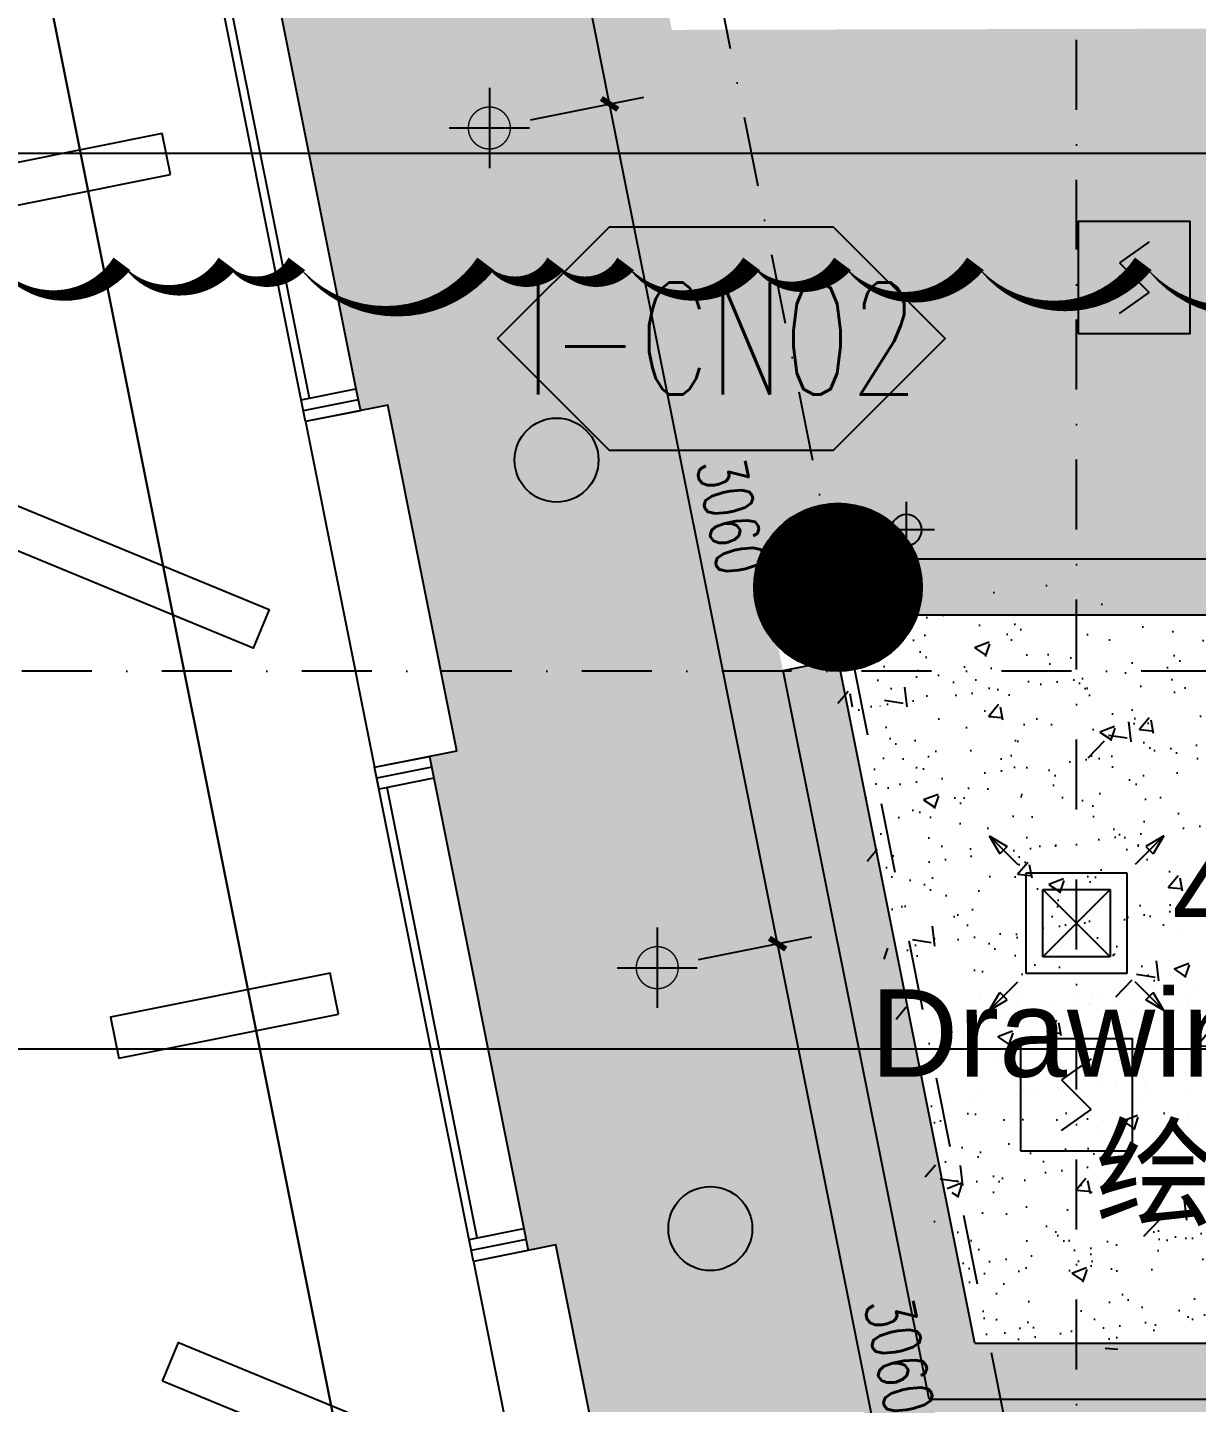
# Model space of a CAD drawing. Extents: x -354516 to 794396, y -401250 to -150594.
# Drawn here: x -26248 to -22071, y -369063 to -364150 of the extents above; entities that cross this region are included whole.
import ezdxf
from ezdxf.enums import TextEntityAlignment as Align

# ---------------------------------------------------------------- set-up
doc = ezdxf.new("R2010")
doc.units = 0
doc.header["$LTSCALE"] = 1000
doc.header["$MEASUREMENT"] = 0
for name, pattern in [('DASH', [0.35, 0.25, -0.1]), ('DASHDOT2', [0.5, 0.25, -0.125, 0, -0.125]), ('DOTE', [2.4200000000000004, 2, -0.2, 0.02, -0.2])]:
    doc.linetypes.add(name, pattern=pattern)
for name, color, linetype in [('0-吊顶', 6, 'Continuous'), ('0-吊顶材质', 251, 'Continuous'), ('0-房间名称', 2, 'Continuous'), ('0-灯具1', 40, 'Continuous'), ('0-设备风口（修改）', 71, 'Continuous'), ('A-轴线1', 1, 'DOTE'), ('an-wall', 4, 'Continuous'), ('an-wndw', 2, 'Continuous'), ('an-wndw-mull-h', 2, 'Continuous'), ('A标-索引', 3, 'Continuous'), ('BPM', 4, 'Continuous'), ('COLUMN', 2, 'Continuous'), ('LINE', 11, 'Continuous'), ('M-DUCT-S-DIFF', 6, 'DASH'), ('P-完成面', 4, 'Continuous'), ('PIPE', 3, 'Continuous'), ('PUB_DIM', 3, 'Continuous'), ('PUB_HATCH', 8, 'Continuous'), ('S-PLT', 30, 'Continuous'), ('SEE', 5, 'Continuous'), ('WALL', 2, 'Continuous'), ('WINDOW', 4, 'Continuous'), ('Z-材料', 3, 'Continuous'), ('墙体', 7, 'Continuous')]:
    doc.layers.add(name, color=color, linetype=linetype)
doc.layers.add('0-地面材质_material hatch', color=251, linetype='Continuous', transparency=0.3)
doc.styles.add('510p-04$0$Arial_2', font='arial.ttf', dxfattribs={"height": 6.392964071856287})
doc.styles.add('DIM', font='SimSun.ttf', dxfattribs={"width": 0.7})
doc.styles.add('DIM_FONT', font='SIMPLEX', dxfattribs={"width": 0.7, "bigfont": 'GBCBIG'})
doc.styles.add('HZ', font='tjromans.shx', dxfattribs={"width": 0.7, "bigfont": 'tjhztxt.shx'})
doc.dimstyles.new('_TCH_ARCH&&50', dxfattribs={"dimscale": 0.5, "dimtxt": 350, "dimasz": 100, "dimexe": 250, "dimexo": 300, "dimgap": 100, "dimtad": 1, "dimdec": 0, "dimzin": 0, "dimdsep": 46, "dimtxsty": 'DIM_FONT', "dimblk": 'ARCHTICK', "dimcen": 0.09, "dimclrd": 3, "dimclre": 3, "dimclrt": 7, "dimazin": 2, "dimtfac": 1, "dimtdec": 0, "dimtix": 1, "dimtmove": 2, "dimatfit": 3, "dimfxl": 0, "dimtolj": 1, "dimtzin": 0, "dimarcsym": 0})
doc.dimstyles.new('DIM', dxfattribs={"dimtxt": 2.5, "dimasz": 1, "dimexe": 1, "dimexo": 1, "dimgap": 1, "dimtad": 1, "dimdec": 0, "dimzin": 0, "dimdsep": 46, "dimtxsty": 'DIM', "dimblk": 'ARCHTICK', "dimcen": 0, "dimclrd": 5, "dimclre": 5, "dimclrt": 35, "dimadec": 0, "dimazin": 0, "dimtfac": 0.5, "dimtdec": 0, "dimtix": 1, "dimtmove": 2, "dimatfit": 2, "dimldrblk": 'A', "dimfxl": 0, "dimtolj": 1, "dimtzin": 0, "dimlwd": -1, "dimlwe": -1, "dimarcsym": 0})

# ---------------------------------------------------------------- blocks, each defined once
blk = doc.blocks.new('A$C4BD07983')
at = {"layer": 'an-wndw-mull-h'}
blk.add_line((0, 0), (0, 200), dxfattribs=at)
blk.add_lwpolyline([(40, 200), (-40, 200), (-40, 0), (40, 0)], close=True, dxfattribs=at)
blk = doc.blocks.new('UBB side window')
at = {"layer": 'SEE'}
blk.add_lwpolyline([(498339312.4512978, 3089844225.575787), (498338990.8208402, 3089842617.423478)], dxfattribs=at)
at = {"layer": 'WINDOW'}
for points in [[(498339171.2476849, 3089842499.753798), (498339524.2567283, 3089844264.799013)], [(498339157.5195555, 3089842584.083735), (498339479.1500173, 3089844192.236043)]]:
    blk.add_lwpolyline(points, dxfattribs=at)
at = {"rotation": 258.6900676666284}
for p in [(498339320.2959497, 3089844264.799012), (498338982.976195, 3089842578.200251)]:
    blk.add_blockref('A$C4BD07983', p, dxfattribs=at)
blk = doc.blocks.new('ubb glaz 2')
at = {"layer": 'an-wall'}
for points in [[(498275341.2485905, 3089858082.418824), (498275311.8311703, 3089858229.505925), (498274527.3666298, 3089858072.613017), (498274556.78405, 3089857925.525916), (498275341.2485905, 3089858082.418824)], [(498274712.5298488, 3089856771.246619), (498274769.6426953, 3089856909.948179), (498275694.3197622, 3089856529.195869), (498275637.2069157, 3089856390.494309), (498274712.5330876, 3089856771.245286)]]:
    blk.add_lwpolyline(points, dxfattribs=at)
blk.add_lwpolyline([(498275823.7231203, 3089857199.751998), (498276070.7140771, 3089855964.797214), (498276364.8882783, 3089856023.632053), (498276117.8973216, 3089857258.586837)], close=True, dxfattribs=at)
at = {"layer": 'an-wndw'}
for p in [(498275032.3656777, 3089858097.127534), (498275332.3656777, 3089856597.127534)]:
    blk.add_point(p, dxfattribs=at)
at = {"layer": 'an-wndw', "xscale": -1}
blk.add_blockref('UBB side window', (996614994.9708109, 14699.99820184708), dxfattribs=at)
blk = doc.blocks.new('UBB Side Wall Model')
at = {"layer": 'an-wall'}
for points in [[(498339593.7218609, 3089843082.418824), (498339623.1392811, 3089843229.505925), (498340407.6038216, 3089843072.613017), (498340378.1864014, 3089842925.525916), (498339593.7218609, 3089843082.418824)], [(498340222.4406039, 3089841771.246619), (498340165.3277573, 3089841909.948179), (498339240.6506904, 3089841529.195868), (498339297.7635369, 3089841390.494308), (498340222.4373651, 3089841771.245285)]]:
    blk.add_lwpolyline(points, dxfattribs=at)
blk.add_lwpolyline([(498339111.247325, 3089842199.751999), (498338864.2563683, 3089840964.797215), (498338570.082167, 3089841023.632054), (498338817.0731237, 3089842258.586838)], close=True, dxfattribs=at)
blk.add_point((498339902.6047739, 3089843097.127534), dxfattribs=at)
at = {"layer": 'an-wndw'}
blk.add_blockref('UBB side window', (-60.00035989284515, -300.0017981529236), dxfattribs=at)
blk = doc.blocks.new('TJ-FK1')
at = {"color": 95}
for p, q in [((-1.299264068719822, 1.299264068715274), (-1.034099025766409, 1.140165042943408)), ((-1.299264068710727, 1.299264068711636), (-0.8749999999990905, 0.875)), ((-1.299264068714365, 1.29926406872255), (-1.140165042942499, 1.034099025768228)), ((1.299264068710727, 1.299264068711636), (0.8749999999990905, 0.875)), ((1.299264068719822, 1.299264068715274), (1.034099025766409, 1.140165042943408)), ((1.299264068714365, 1.29926406872255), (1.140165042942499, 1.034099025768228)), ((-1.140165042943408, 1.03409902576459), (-1.034099025766409, 1.140165042943408)), ((1.140165042943408, 1.03409902576459), (1.034099025766409, 1.140165042943408)), ((-1.299264068710727, -1.299264068715274), (-0.8749999999990905, -0.875000000003638)), ((1.299264068710727, -1.299264068715274), (0.8749999999990905, -0.875000000003638)), ((-1.299264068714365, -1.299264068726188), (-1.140165042942499, -1.034099025771866)), ((-1.299264068719822, -1.299264068718912), (-1.034099025766409, -1.140165042947046)), ((-1.140165042943408, -1.034099025768228), (-1.034099025766409, -1.140165042947046)), ((1.140165042943408, -1.034099025768228), (1.034099025766409, -1.140165042947046)), ((1.299264068719822, -1.299264068718912), (1.034099025766409, -1.140165042947046)), ((1.299264068714365, -1.299264068726188), (1.140165042942499, -1.034099025771866))]:
    blk.add_line(p, q, dxfattribs=at)
for p, q in [((-0.75, 0.75), (0.7500000000004547, 0.75)), ((-0.75, -0.750000000003638), (-0.75, 0.75)), ((0.7500000000004547, 0.75), (0.7500000000009095, -0.75)), ((-0.5, -0.5), (-0.5, 0.5)), ((-0.5, 0.5), (0.5, 0.5)), ((0.5, 0.5), (0.5, -0.5)), ((0.5, -0.5), (-0.5, -0.5)), ((0.7500000000009095, -0.75), (-0.75, -0.750000000003638))]:
    blk.add_line(p, q)
at = {"color": 251}
for p, q in [((-0.5, -0.5), (0.5, 0.5)), ((0.5, -0.5), (-0.5, 0.5))]:
    blk.add_line(p, q, dxfattribs=at)
blk.add_point((0, 0))
blk = doc.blocks.new('$TwtSys$00000128')
h = blk.add_hatch(color=8)
h.dxf.hatch_style = 1
edge = h.paths.add_edge_path()
edge.add_arc((0, 0), 1, 0, 360)
blk.add_circle((0, 0, 9.999999999999692e-09), 1)
blk = doc.blocks.new('PIPE-110')
for p, q in [((87087.5, -205623.5), (87087.5, -205423.5)), ((86987.5, -205523.5), (87187.5, -205523.5))]:
    blk.add_line(p, q)
blk.add_circle((87087.5, -205523.5), 55)
blk = doc.blocks.new('PIPE2')
at = {"layer": 'PIPE', "xscale": -1}
blk.add_blockref('PIPE-110', (106054.6477802789, -28089.95929482742), dxfattribs=at)
blk = doc.blocks.new('510p-04$0$material tag')
blk = doc.blocks.new('sdhdfhfdhfhfgffff')
at = {"layer": '0-灯具1'}
for points in [[(0, 143.1818181818235), (0, -143.1818181818235)], [(-143.1818181818235, 0), (143.1818181818235, 0)]]:
    blk.add_lwpolyline(points, dxfattribs=at)
at = {"layer": '0-灯具1', "const_width": 5}
for points in [[(0, 75, 1), (0, -75, 7.992132572553525)], [(0, 75, -1), (0, -75, -7.992132572553525)]]:
    blk.add_lwpolyline(points, format="xyb", dxfattribs=at)
blk = doc.blocks.new('YG')
at = {"layer": 'BPM', "color": 6, "ltscale": 2}
for p, q in [((53.03300858906005, 328.0330085889436), (-53.03300858894363, 253.03300858906)), ((-53.03300858894363, 253.03300858906), (53.03300858906005, 146.9669914110564)), ((-53.03300858906005, 71.96699141105637), (53.03300858906005, 146.9669914110564))]:
    blk.add_line(p, q, dxfattribs=at)
at = {"layer": 'BPM'}
blk.add_lwpolyline([(-200, 0), (200, 0), (200, 400), (-200, 400)], close=True, dxfattribs=at)
blk = doc.blocks.new('_YZH')
at = {"color": 255}
blk.add_circle((0, 0), 0.5, dxfattribs=at)
at = {"layer": 'PUB_HATCH', "color": 250, "const_width": 0.5}
blk.add_lwpolyline([(-0.25, 0, 1), (0.25, 0, 1)], format="xyb", close=True, dxfattribs=at)
blk = doc.blocks.new('GRID')
at = {"layer": '墙体', "color": 250, "linetype": 'DASHDOT2', "lineweight": -3}
for p, q in [((6675.22215533477, 78431.95526751818), (23393.54561971379, -5159.66205437691)), ((19436.3835067166, -11413.45929482812), (19436.38350671662, 30586.54070517188)), ((107436.3835067166, 18586.54070517188), (-19063.61649328339, 18586.54070517188))]:
    blk.add_line(p, q, dxfattribs=at)
blk = doc.blocks.new('TL-01')
at = {"layer": 'Z-材料'}
blk.add_lwpolyline([(-8, 0), (-4, 4), (4, 4), (8, 0), (4, -4), (-4, -4)], close=True, dxfattribs=at)
at = {"layer": 'Z-材料', "color": 6, "style": 'HZ', "width": 0.7}
blk.add_attdef('A', text='', height=4.5, dxfattribs=at).set_placement((0, 0), align=Align.MIDDLE_CENTER)
blk = doc.blocks.new('_ArchTick')
at = {"color": 0, "linetype": 'ByBlock', "const_width": 0.4}
blk.add_lwpolyline([(-0.5, -0.5), (0.5, 0.5)], dxfattribs=at)
blk = doc.blocks.new('*D351')
at = {"layer": 'Defpoints', "color": 0}
for p in [(-23568.20693359003, -367423.0611259079), (-23998.07036678794, -367509.0324680132), (-23398.09913715904, -370508.9355319013)]:
    blk.add_point(p, dxfattribs=at)
at = {"layer": 'PUB_DIM', "color": 3, "lineweight": -2}
for p, q in [((-23850.98317696153, -367479.6154901098), (-23445.63427540136, -367398.546977655)), ((-22968.23570396112, -370422.964189796), (-23568.20693359003, -367423.0611259079)), ((-23251.01194733262, -370479.5185539979), (-22845.66304577245, -370398.4500415432))]:
    blk.add_line(p, q, dxfattribs=at)
at = {"layer": 'PUB_DIM', "color": 3, "lineweight": -2, "xscale": 50, "yscale": 50, "zscale": 50}
for p, rotation in [((-23568.20693359003, -367423.0611259079), 101.3097601559063), ((-22968.23570396112, -370422.964189796), 281.3097601559064)]:
    blk.add_blockref('_ArchTick', p, dxfattribs=dict(at, rotation=rotation))
at = {"layer": 'PUB_DIM', "color": 7, "insert": (-23133.39139476801, -368896.0470947737), "char_height": 175, "attachment_point": 5, "rotation": 281.30976015590636, "style": 'DIM_FONT'}
blk.add_mtext('\\A1;3060', dxfattribs=at)
blk = doc.blocks.new('*D352')
at = {"layer": 'Defpoints', "color": 0}
for p in [(-24168.19758691599, -364423.0609420157), (-24598.06102011389, -364509.032284121), (-23998.07036678794, -367509.0324680132)]:
    blk.add_point(p, dxfattribs=at)
at = {"layer": 'PUB_DIM', "color": 3, "lineweight": -2}
for p, q in [((-24450.97383028748, -364479.6153062176), (-24045.62492872732, -364398.5467937628)), ((-23568.20693359003, -367423.0611259079), (-24168.19758691599, -364423.0609420157)), ((-23850.98317696153, -367479.6154901098), (-23445.63427540136, -367398.546977655))]:
    blk.add_line(p, q, dxfattribs=at)
at = {"layer": 'PUB_DIM', "color": 3, "lineweight": -2, "xscale": 50, "yscale": 50, "zscale": 50}
for p, rotation in [((-24168.19758691599, -364423.0609420157), 101.3097601559063), ((-23568.20693359003, -367423.0611259079), 281.3097601559064)]:
    blk.add_blockref('_ArchTick', p, dxfattribs=dict(at, rotation=rotation))
at = {"layer": 'PUB_DIM', "color": 7, "insert": (-23733.37233624543, -365896.0954708837), "char_height": 175, "attachment_point": 5, "rotation": 281.30976015590636, "style": 'DIM_FONT'}
blk.add_mtext('\\A1;3060', dxfattribs=at)
blk = doc.blocks.new('*D353')
at = {"layer": 'Defpoints', "color": 0}
for p in [(-24768.18824026716, -361423.0607579973), (-25198.05167346504, -361509.0321001026), (-24598.06102011389, -364509.032284121)]:
    blk.add_point(p, dxfattribs=at)
at = {"layer": 'PUB_DIM', "color": 3, "lineweight": -2}
for p, q in [((-25050.96448363863, -361479.6151221992), (-24645.61558207849, -361398.5466097445)), ((-24168.19758691599, -364423.0609420157), (-24768.18824026716, -361423.0607579973)), ((-24450.97383028748, -364479.6153062176), (-24045.62492872732, -364398.5467937628))]:
    blk.add_line(p, q, dxfattribs=at)
at = {"layer": 'PUB_DIM', "color": 3, "lineweight": -2, "xscale": 50, "yscale": 50, "zscale": 50}
for p, rotation in [((-24768.18824026716, -361423.0607579973), 101.3097601559063), ((-24168.19758691599, -364423.0609420157), 281.3097601559064)]:
    blk.add_blockref('_ArchTick', p, dxfattribs=dict(at, rotation=rotation))
at = {"layer": 'PUB_DIM', "color": 7, "insert": (-24333.36298958401, -362896.0952869284), "char_height": 175, "attachment_point": 5, "rotation": 281.30976015590636, "style": 'DIM_FONT'}
blk.add_mtext('\\A1;3060', dxfattribs=at)
blk = doc.blocks.new('A')
at = {"color": 134}
for p, q in [((-1.435067392276323, 1.147654099946521), (-1.089590771724032, 1.437450103912849)), ((-1.435067392276323, 1.147654099946521), (-0.3688396396728422, 0)), ((-1.089590771724032, 1.437450103912849), (0, 0)), ((-0.3688396396728422, 3.638e-12), (-2.127066897330223, 0)), ((-1.435067392276323, -1.147654099946521), (-0.3688396396728422, 0)), ((-1.089590771724032, -1.437450103912849), (0, 0)), ((-1.435067392276323, -1.147654099946521), (-1.089590771724032, -1.437450103912849))]:
    blk.add_line(p, q, dxfattribs=at)
for points in [[(-1.435067392276323, 1.147654099946521), (-1.089590771724032, 1.437450103912849), (-0.3688396396728422, 0), (0, 0)], [(-1.435067392276323, -1.147654099946521), (-1.089590771724032, -1.437450103912849), (-0.3688396396728422, 0), (0, 0)]]:
    blk.add_solid(points, dxfattribs=at)

msp = doc.modelspace()

# ---------------------------------------------------------------- hatches: boundary and pattern name
at = {"layer": '0-吊顶材质'}
h = msp.add_hatch(dxfattribs=at)
h.set_pattern_fill('AR-SAND', color=256, scale=112.5)
h.set_pattern_definition([(37.50000000000001, (0, 0), (-7.086752787330918, 216.7676740139804), [0, -171, 0, -191.25, 0, -182.8125]), (7.499999999999999, (0, 0), (199.0998793426193, 317.4914323383458), [0, -92.25, 0, -154.125, 0, -59.0625]), (327.5, (-138.375, 0), (350.3409594470432, 0.636643522908556), [0, -56.25, 0, -202.5, 0, -264.375]), (317.5, (-138.375, 0), (338.189243014383, 98.73850105510306), [0, -28.125, 0, -132.75, 0, -151.875])])
h.paths.add_polyline_path([(-19900.00948246239, -366249.9999980921), (-19900.00948246239, -368849.9999980861), (-22863.068633989, -368849.9999980861), (-23343.06863268393, -366450.0000046108), (-23301.07752643299, -366445.6330627607), (-23293.24359891558, -366444.174204291), (-23242.43570107387, -366429.2462548889), (-23222.06914933455, -366420.3656513505), (-23187.2717389969, -366400.6765892864), (-23154.19564794285, -366375.4825973811), (-23116.82753599091, -366336.1639418571), (-23083.94111539494, -366284.5450711214), (-23069.23572518533, -366249.999998092)])
at = {"layer": '0-地面材质_material hatch'}
h = msp.add_hatch(dxfattribs=at)
h.set_pattern_fill('ANSI35', color=256, scale=1200)
h.set_pattern_definition([(45, (-498310856.1664237, -3090192758.000448), (-212.1320343559642, 212.1320343559643), []), (45, (-498310644.0343897, -3090192758.000448), (-212.1320343559642, 212.1320343559643), [375, -75, 0, -75])])
edge = h.paths.add_edge_path()
edge.add_line((-23530.90999660454, -372649.3737750374), (-19901.51054892502, -372650.6128435456))
edge.add_line((-19901.51054892502, -372650.6128435456), (-19901.51054892502, -369049.5400500618))
edge.add_line((-19901.51054892502, -369049.5400500618), (-23028.54104319773, -369049.5400500618))
edge.add_line((-23028.54104319773, -369049.5400500618), (-23628.54067108593, -366049.5419106804))
edge.add_line((-23628.54067108593, -366049.5419106804), (-19898.51838461123, -366049.5419106804))
edge.add_line((-19898.51838461123, -366049.5419106804), (-19898.51895627937, -365850.7338047348))
edge.add_line((-19898.51895627937, -365850.7338047348), (-19800.01475254259, -365850.7332382523))
edge.add_line((-19800.01475254259, -365850.7332382523), (-19800.02050349674, -364850.7332382523))
edge.add_line((-19800.02050349674, -364850.7332382523), (-19900.02050349674, -364850.7338133179))
edge.add_line((-19900.02050349674, -364850.7338133179), (-19900.0245362278, -364149.50090793))
edge.add_line((-19900.0245362278, -364149.50090793), (-23946.34214905996, -364158.4515388362))
edge.add_line((-23946.34214905996, -364158.4515388362), (-28932.10526835918, -338750.0049679279))
edge.add_line((-28932.10526835918, -338750.0049679279), (-27565.00989464483, -338749.5115061127))
edge.add_line((-27565.00989464483, -338749.5115061127), (-27565.00971511564, -338550.7228551232))
edge.add_line((-27565.00971511564, -338550.7228551232), (-27365.00971511126, -338550.7228551215))
edge.add_line((-27365.00971511126, -338550.7228551215), (-27365.00971505166, -337550.7228551215))
edge.add_line((-27365.00971505166, -337550.7228551215), (-27565.00971505604, -337550.7228551232))
edge.add_line((-27565.00971505604, -337550.7228551232), (-27565.00971505604, -336849.9999962174))
edge.add_line((-27565.00971505604, -336849.9999962174), (-28949.23572812042, -336849.9999962174))
edge.add_arc((-28949.2357280568, -336749.9999964558), 99.99999976158142, 90.0000000364521, 269.99999996354785, ccw=False)
edge.add_line((-28949.23572812042, -336649.9999966942), (-28400.00971516145, -336649.9999964139))
edge.add_line((-28400.00971516145, -336649.9999964139), (-28400.00971516145, -333849.9924456975))
edge.add_line((-28400.00971516145, -333849.9924456975), (-30068.54614970646, -333849.5145187699))
edge.add_line((-30068.54614970646, -333849.5145187699), (-30828.54441688023, -330049.523182901))
edge.add_line((-30828.54441688023, -330049.523182901), (-32050.88012877665, -330049.523182901))
edge.add_line((-32050.88012877665, -330049.523182901), (-31913.91144523583, -330734.3666010224))
edge.add_line((-31913.91144523583, -330734.3666010224), (-32011.97848043404, -330753.9800076805))
edge.add_line((-32011.97848043404, -330753.9800076805), (-31658.96944264136, -332519.0252237641))
edge.add_line((-31658.96944264136, -332519.0252237641), (-31560.91137102804, -332499.4136104904))
edge.add_line((-31560.91137102804, -332499.4136104904), (-31313.92041996679, -333734.3683948838))
edge.add_line((-31313.92041996679, -333734.3683948838), (-31411.97848108969, -333753.9800072037))
edge.add_line((-31411.97848108969, -333753.9800072037), (-31058.96944305859, -335519.0252247177))
edge.add_line((-31058.96944305859, -335519.0252247177), (-30960.91138282976, -335499.4136128746))
edge.add_line((-30960.91138282976, -335499.4136128746), (-30713.92042616568, -336734.3683967911))
edge.add_line((-30713.92042616568, -336734.3683967911), (-30811.96913448534, -336753.9800086342))
edge.add_line((-30811.96913448534, -336753.9800086342), (-30458.96008912287, -338519.0252237641))
edge.add_line((-30458.96008912287, -338519.0252237641), (-30360.90202305279, -338499.4136114441))
edge.add_line((-30360.90202305279, -338499.4136114441), (-30113.9110663887, -339734.3683953606))
edge.add_line((-30113.9110663887, -339734.3683953606), (-30211.9691275712, -339753.9800072037))
edge.add_line((-30211.9691275712, -339753.9800072037), (-29858.96008942089, -341519.0252251946))
edge.add_line((-29858.96008942089, -341519.0252251946), (-29760.90202376805, -341499.413611921))
edge.add_line((-29760.90202376805, -341499.413611921), (-29513.91107264719, -342734.3683967911))
edge.add_line((-29513.91107264719, -342734.3683967911), (-29611.96912488899, -342753.9800067269))
edge.add_line((-29611.96912488899, -342753.9800067269), (-28658.9600959178, -347519.0252251946))
edge.add_line((-28658.9600959178, -347519.0252251946), (-28560.90202990732, -347499.4136133515))
edge.add_line((-28560.90202990732, -347499.4136133515), (-28313.91107878647, -348734.3683982216))
edge.add_line((-28313.91107878647, -348734.3683982216), (-28411.96912691555, -348753.9800076805))
edge.add_line((-28411.96912691555, -348753.9800076805), (-28058.96008912287, -350519.0252237641))
edge.add_line((-28058.96008912287, -350519.0252237641), (-27960.90202305279, -350499.4136114441))
edge.add_line((-27960.90202305279, -350499.4136114441), (-27713.9110663887, -351734.3683953606))
edge.add_line((-27713.9110663887, -351734.3683953606), (-27811.9691275712, -351753.9800072037))
edge.add_line((-27811.9691275712, -351753.9800072037), (-27458.9600895401, -353519.0252247177))
edge.add_line((-27458.9600895401, -353519.0252247177), (-27360.90202382765, -353499.413611921))
edge.add_line((-27360.90202382765, -353499.413611921), (-27113.9110727664, -354734.3683963143))
edge.add_line((-27113.9110727664, -354734.3683963143), (-27211.96912488899, -354753.9800067269))
edge.add_line((-27211.96912488899, -354753.9800067269), (-26258.96009579859, -359519.0252256714))
edge.add_line((-26258.96009579859, -359519.0252256714), (-26160.90203545056, -359499.4136143051))
edge.add_line((-26160.90203545056, -359499.4136143051), (-25913.91107878647, -360734.3683982216))
edge.add_line((-25913.91107878647, -360734.3683982216), (-26011.96909532509, -360753.9800010048))
edge.add_line((-26011.96909532509, -360753.9800010048), (-25058.96006605587, -365519.025220903))
edge.add_line((-25058.96006605587, -365519.025220903), (-24960.90200046263, -365499.4136076294))
edge.add_line((-24960.90200046263, -365499.4136076294), (-24713.91104934178, -366734.3683924996))
edge.add_line((-24713.91104934178, -366734.3683924996), (-24811.96913436613, -366753.9800091111))
edge.add_line((-24811.96913436613, -366753.9800091111), (-24458.96008912287, -368519.0252237641))
edge.add_line((-24458.96008912287, -368519.0252237641), (-24360.90201750956, -368499.4136104904))
edge.add_line((-24360.90201750956, -368499.4136104904), (-24113.9110663887, -369734.3683953606))
edge.add_line((-24113.9110663887, -369734.3683953606), (-24211.96913508139, -369753.9800086342))
edge.add_line((-24211.96913508139, -369753.9800086342), (-23858.96008942089, -371519.0252251946))
edge.add_line((-23858.96008942089, -371519.0252251946), (-23760.90202376805, -371499.413611921))
edge.add_line((-23760.90202376805, -371499.413611921), (-23530.90999660454, -372649.3737750374))
h = msp.add_hatch(dxfattribs=at)
h.set_pattern_fill('AR-CONC', color=256, scale=75)
h.set_pattern_definition([(49.99999999999999, (-498310856.1664237, -3090192758.000448), (537.9451369505651, -47.06410123694633), [56.25, -618.75]), (355, (-498310856.1664237, -3090192758.000448), (-104.06350020975, 564.1441002750089), [45, -495]), (100.45144446, (-498310811.337663, -3090192761.922456), (433.881635045334, 517.0799932264721), [47.80514399999993, -525.856583999999]), (46.18420000000002, (-498310856.1664237, -3090192608.000448), (800.4309980036793, -124.1394605948074), [84.37499999999987, -928.124999999999]), (96.63563549, (-498310789.463865, -3090192618.345428), (700.9964592556713, 730.5889505809129), [71.7077565, -788.7853199999998]), (351.1841639899999, (-498310856.1664237, -3090192608.000448), (700.9964587910798, 730.5889502024926), [67.5, -742.5000007499999]), (21, (-498310781.1664237, -3090192645.500448), (447.6802890888462, -301.9641679990041), [56.25, -618.75]), (326.0000000000001, (-498310781.1664237, -3090192645.500448), (182.4864989411863, 543.8625337851397), [45, -495]), (71.45144474, (-498310743.8597332, -3090192670.664129), (630.1667825474783, 241.8983646047654), [47.8051425, -525.856584]), (37.50000000000001, (-498310856.1664237, -3090192758.000448), (9.119891487968001, 249.6703903734836), [0, -488.9999999999999, 0, -502.5, 0, -496.875]), (7.499999999999999, (-498310856.1664237, -3090192758.000448), (197.3021530816115, 295.8087839117702), [0, -286.5, 0, -477.75, 0, -189.375]), (327.5, (-498311023.4164237, -3090192758.000448), (400.3668271293068, -16.91615380078482), [0, -187.5, 0, -585, 0, -776.25]), (317.5, (-498311098.4164237, -3090192758.000448), (437.3896270067897, 75.07873674923829), [0, -243.75, 0, -388.5, 0, -551.25])])
h.paths.add_polyline_path([(-22863.06863400898, -368849.9999981247), (-23384.54660937748, -366249.9999981247), (-21100.00948247872, -366249.9999981247), (-21100.00948247872, -366149.9999981247), (-20100.00948247872, -366149.9999981247), (-20100.00948247872, -366249.9999981247), (-19900.00948247872, -366249.9999981247), (-19900.00948247872, -368849.9999981247)])
at = {"layer": 'WALL'}
h = msp.add_hatch(color=250, dxfattribs=at)
h.dxf.hatch_style = 1
edge = h.paths.add_edge_path()
edge.add_line((-16299.99999993935, -366249.9999980921), (-13799.99999993909, -366249.999998092))
edge.add_line((-13799.99999993909, -366249.999998092), (-13799.99999993909, -366049.9999980918))
edge.add_line((-13799.99999993909, -366049.9999980918), (-16499.99999993923, -366049.999998092))
edge.add_line((-16499.99999993923, -366049.999998092), (-16799.99999993801, -366049.999998092))
edge.add_line((-16799.99999993801, -366049.999998092), (-16799.99999993801, -366249.999998092))
edge.add_line((-16799.99999993801, -366249.999998092), (-16699.99999993921, -366249.999998092))
edge.add_line((-16699.99999993921, -366249.999998092), (-16699.99999993922, -372649.9999980922))
edge.add_line((-16699.99999993922, -372649.9999980922), (-17854.16717501781, -372649.9999980922))
edge.add_line((-17854.16717501781, -372649.9999980922), (-17854.16717501778, -371899.9924455565))
edge.add_line((-17854.16717501778, -371899.9924455565), (-16699.99999993815, -371899.9924455566))
edge.add_line((-16699.99999993815, -371899.9924455566), (-16699.99999993815, -371799.9924455566))
edge.add_line((-16699.99999993815, -371799.9924455566), (-17954.1671750166, -371799.992445557))
edge.add_line((-17954.1671750166, -371799.992445557), (-17954.16717501663, -372649.9999980914))
edge.add_line((-17954.16717501663, -372649.9999980914), (-19700.00000017908, -372649.9999980915))
edge.add_line((-19700.00000017908, -372649.9999980915), (-19700.00000017908, -369049.9999980865))
edge.add_line((-19700.00000017908, -369049.9999980865), (-19100.00971515931, -369049.9999980861))
edge.add_line((-19100.00971515931, -369049.9999980861), (-19100.00971515931, -368849.9999980861))
edge.add_line((-19100.00971515931, -368849.9999980861), (-19700.00948246268, -368849.9999980864))
edge.add_line((-19700.00948246268, -368849.9999980864), (-19700.00948246268, -366149.9999990233))
edge.add_line((-19700.00948246268, -366149.9999990233), (-17799.9999999404, -366149.9999990234))
edge.add_line((-17799.9999999404, -366149.9999990234), (-17799.9999999404, -366049.999998092))
edge.add_line((-17799.9999999404, -366049.999998092), (-19700.01475250828, -366049.999998092))
edge.add_line((-19700.01475250828, -366049.999998092), (-19700.01475250827, -365850.7332382523))
edge.add_line((-19700.01475250827, -365850.7332382523), (-19900.01475250837, -365850.7332382523))
edge.add_line((-19900.01475250837, -365850.7332382523), (-19900.01475250838, -366049.9999980919))
edge.add_line((-19900.01475250838, -366049.9999980919), (-20100.0094824624, -366049.9999980919))
edge.add_line((-20100.0094824624, -366049.9999980919), (-20100.00948246415, -366249.9999980921))
edge.add_line((-20100.00948246415, -366249.9999980921), (-19900.00948246239, -366249.9999980921))
edge.add_line((-19900.00948246239, -366249.9999980921), (-19900.00948246239, -368849.9999980861))
edge.add_line((-19900.00948246239, -368849.9999980861), (-22863.068633989, -368849.9999980861))
edge.add_line((-22863.068633989, -368849.9999980861), (-23343.09553685468, -366449.8654837572))
edge.add_arc((-23352.07843885159, -366150.0000014626), 300.0000000000231, 248.748127063835, 271.7158643751626, ccw=False)
edge.add_line((-23460.81899017299, -366429.5988077876), (-23547.63693480694, -366446.9623967144))
edge.add_line((-23547.63693480694, -366446.9623967144), (-23027.0294145322, -369049.9999980861))
edge.add_line((-23027.0294145322, -369049.9999980861), (-19900.00000017904, -369049.9999980861))
edge.add_line((-19900.00000017904, -369049.9999980861), (-19900.00000017904, -372649.9820156033))
edge.add_line((-19900.00000017904, -372649.9820156033), (-21749.3024729696, -372649.9820156032))
edge.add_arc((-22032.13882583931, -372750.0000014626), 300.0000000000255, 1.1084466677857563e-11, 19.474864092055213, ccw=False)
edge.add_arc((-22032.1388258393, -372750.0000014626), 299.9999999999964, -19.46757725884902, 0, ccw=False)
edge.add_line((-21749.28975504645, -372849.9820156032), (-19700.00948246242, -372849.9820156032))
edge.add_line((-19700.00948246242, -372849.9820156032), (-17854.16717501765, -372849.9999980917))
edge.add_line((-17854.16717501765, -372849.9999980917), (-16499.99999993923, -372849.9999980917))
edge.add_line((-16499.99999993923, -372849.9999980917), (-13799.99999993909, -372849.9999980921))
edge.add_line((-13799.99999993909, -372849.9999980921), (-13799.99999993909, -372649.999998092))
edge.add_line((-13799.99999993909, -372649.999998092), (-16299.99999993935, -372649.9999980918))
edge.add_line((-16299.99999993935, -372649.9999980918), (-16299.99999993935, -366249.9999980921))
h = msp.add_hatch(color=250, dxfattribs=at)
h.dxf.hatch_style = 1
h.paths.add_polyline_path([(-21200.00948246241, -366249.9999980921), (-21200.00948246241, -366049.9999980919), (-23069.23572756876, -366049.999998092, -0.1715728752538099), (-23069.23572518532, -366249.999998092)])

# ---------------------------------------------------------------- linework, layer by layer
at = {"layer": '0-吊顶', "linetype": 'DASH', "ltscale": 0.01}
msp.add_lwpolyline([(-29111.48374283183, -337993.3319573724), (-12343.01080125439, -337993.3319573724, -0.414213562373095), (-10843.01080125439, -339493.3319573724), (-10843.01080125439, -363100.5562305772, -0.414213562373095), (-12343.01080125439, -364600.5562305772), (-29111.48374283183, -364600.5562305772, -0.414213562373095), (-30611.48374283183, -363100.5562305772), (-30611.48374283183, -339493.3319573724, -0.414213562373095)], format="xyb", close=True, dxfattribs=at)
at = {"layer": '0-设备风口（修改）'}
msp.add_lwpolyline([(-26361, -364994.5, 0, 75, 0.5), (-25911, -364994.5, 0, 75, 0.5), (-25536, -364994.5, 0, 75, 0.5), (-25286, -364994.5, 0, 75, 0.5), (-24611, -364994.5, 0, 75, 0.5), (-24361, -364994.5, 0, 75, 0.5), (-24111, -364994.5, 0, 75, 0.5), (-23661, -364994.5, 0, 75, 0.5), (-23336, -364994.5, 0, 75, 0.5), (-22861, -364994.5, 0, 75, 0.5), (-22261, -364994.5, 0, 75, 0.5), (-21586, -364994.5, 0, 75, 0.5), (-21111, -364994.5, 0, 75, 0.5), (-20811, -364994.5, 0, 75, 0.5), (-20511, -364994.5, 0, 75, 0.5), (-20061, -364994.5, 0, 75, 0.5), (-19811, -364994.5, 0, 75, 0.5), (-19361, -364994.5, 0, 75, 0.5), (-18911, -364994.5, 0, 75, 0.5), (-18586, -364994.5, 0, 75, 0.5), (-17986, -364994.5, 0, 75, 0.5), (-17686, -364994.5, 0, 75, 0.5), (-17011, -364994.5, 0, 75, 0.5), (-16561, -364994.5, 0, 75, 0.5)], format="xyseb", dxfattribs=at)
at = {"layer": 'P-完成面'}
msp.add_line((-36348.61761026829, -313149.9999982854), (-22219.82324980944, -383793.9581310293), dxfattribs=at)
msp.add_lwpolyline([(-23036.36860189226, -379711.4293536127), (-35477.97414868139, -317503.3901757404)], dxfattribs=at)
at = {"layer": 'WALL', "color": 0}
for p, q in [((-21200.00948246241, -366049.9999980919), (-23069.23572756876, -366049.999998092)), ((-21200.00948246241, -366249.9999980921), (-23069.23572518533, -366249.999998092)), ((-23547.63693480694, -366446.9623967144), (-23351.52079966876, -366407.7391696867)), ((-22863.068633989, -368849.9999980861), (-23351.52079966876, -366407.7391696867)), ((-23027.0294145322, -369049.9999980861), (-23547.63693480694, -366446.9623967144)), ((-22863.068633989, -368849.9999980861), (-19900.00948246239, -368849.9999980861)), ((-23027.0294145322, -369049.9999980861), (-19900.00000017904, -369049.9999980861))]:
    msp.add_line(p, q, dxfattribs=at)

# ---------------------------------------------------------------- block references
at = {"layer": '0-房间名称'}
ref = msp.add_blockref('510p-04$0$material tag', (-202173.5888685572, -443074.7107925736), dxfattribs=dict(at, xscale=3.125, yscale=3.125, zscale=3.125))
ref.add_attrib('ROOM_TAG', '406', dxfattribs={"layer": '0', "height": 312.5, "style": '510p-04$0$Arial_2'}).set_placement((-21793.94709837314, -367242.5133056962), align=Align.MIDDLE_CENTER)
ref.add_attrib('NAME_ENG', 'Drawing Room', dxfattribs={"layer": '0', "height": 312.5, "style": '510p-04$0$Arial_2'}).set_placement((-21793.94709837314, -367742.5133056962), align=Align.MIDDLE_CENTER)
ref.add_attrib('NAME_CN', '绘图室', dxfattribs={"layer": '0', "height": 312.5, "style": '510p-04$0$Arial_2'}).set_placement((-21793.94709837314, -368242.5133056962), align=Align.MIDDLE_CENTER)
at = {"layer": '0-灯具1'}
for p in [(-24598.11295324891, -364509.0322841209), (-23998.1138739633, -367509.0324680132)]:
    msp.add_blockref('sdhdfhfdhfhfgffff', p, dxfattribs=at)
at = {"layer": 'A-轴线1'}
msp.add_blockref('GRID', (-41936.38350665566, -385036.5407097827), dxfattribs=at)
at = {"layer": 'COLUMN', "xscale": 600, "yscale": 600, "zscale": 600}
msp.add_blockref('_YZH', (-23352.07843885166, -366150.0000014626), dxfattribs=at)
at = {"layer": 'LINE'}
for p in [(-22293.60543463528, -365243.4717574441), (-22499.99999993914, -368163.1525414316)]:
    msp.add_blockref('YG', p, dxfattribs=at)
at = {"layer": 'M-DUCT-S-DIFF', "xscale": 240, "yscale": 240, "zscale": 0.8000000000000114, "rotation": 90}
msp.add_blockref('TJ-FK1', (-22500.000000179, -367349.999998086), dxfattribs=at)
at = {"layer": 'P-完成面'}
msp.add_blockref('ubb glaz 2', (-498301078.7993277, -3090222758.000445), dxfattribs=at)
msp.add_blockref('ubb glaz 2', (-498301078.7993277, -3090222758.000445), dxfattribs=at)
at = {"layer": 'P-完成面', "xscale": -1}
msp.add_blockref('UBB Side Wall Model', (498314456.1711006, -3090210758.00045), dxfattribs=at)
at = {"layer": 'PIPE'}
msp.add_blockref('PIPE2', (-42074.92995289603, -132331.5077675633), dxfattribs=at)
at = {"layer": 'S-PLT', "xscale": 150.0000015, "yscale": 150.0000015, "zscale": 150.0000015}
for p in [(-24357.92477363218, -365695.5385003411), (-23808.49815446009, -368441.104086908)]:
    msp.add_blockref('$TwtSys$00000128', p, dxfattribs=at)
at = {"layer": 'Z-材料'}
ref = msp.add_blockref('TL-01', (-23769.26476388552, -365261.6215878232), dxfattribs=dict(at, xscale=100, yscale=100, zscale=100))
ref.add_attrib('A', 'I-CN02', dxfattribs={"color": 6, "height": 400, "style": 'HZ', "width": 0.7}).set_placement((-23769.26476388552, -365261.6215878232), align=Align.MIDDLE_CENTER)

# ---------------------------------------------------------------- dimensions: what is measured, and where the dimension line sits
at = {"layer": 'PUB_DIM', "color": 250}
for base, p1, p2, picture, middle in [((-24768.18824026716, -361423.0607579973), (-24598.06102011388, -364509.0322841209), (-25198.05167346505, -361509.0321001026), '*D353', (-24333.36298958401, -362896.0952869284)), ((-24168.19758691599, -364423.0609420157), (-23998.07036678792, -367509.0324680132), (-24598.06102011388, -364509.0322841209), '*D352', (-23733.37233624543, -365896.0954708837)), ((-23568.20693359003, -367423.0611259079), (-23398.09913715902, -370508.9355319013), (-23998.07036678792, -367509.0324680132), '*D351', (-23133.39139476801, -368896.0470947737))]:
    dim = msp.add_linear_dim(base=base, p1=p1, p2=p2, angle=281.3097601559064, text='3060', dimstyle='_TCH_ARCH&&50', dxfattribs=at)
    dim.commit()
    dim.dimension.update_dxf_attribs({"geometry": picture, "text_midpoint": middle})

# ---------------------------------------------------------------- leaders
at = {"layer": 'A标-索引', "color": 3}
msp.add_leader([(-18667.67278677365, -367800.1369314634), (-27742.4383644481, -367800.1369314634)], dimstyle='DIM', override={"dimasz": 100, "dimgap": 1, "dimtad": 0, "dimclrd": 256}, dxfattribs=at)

doc.saveas('drawing.dxf')
